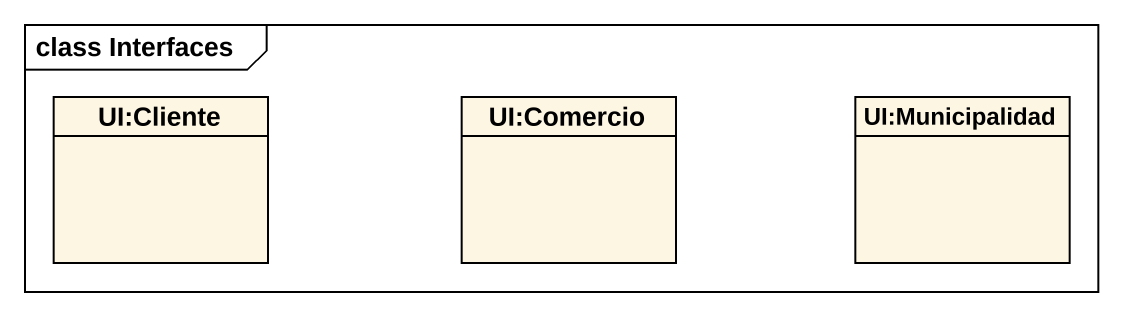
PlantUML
@startuml
mainframe class Interfaces
hide circle
hide empty members
class "UI:Cliente" as UI_Cliente
class "UI:Comercio" as UI_Comercio
class "UI:Municipalidad" as UI_Municipalidad
@enduml
